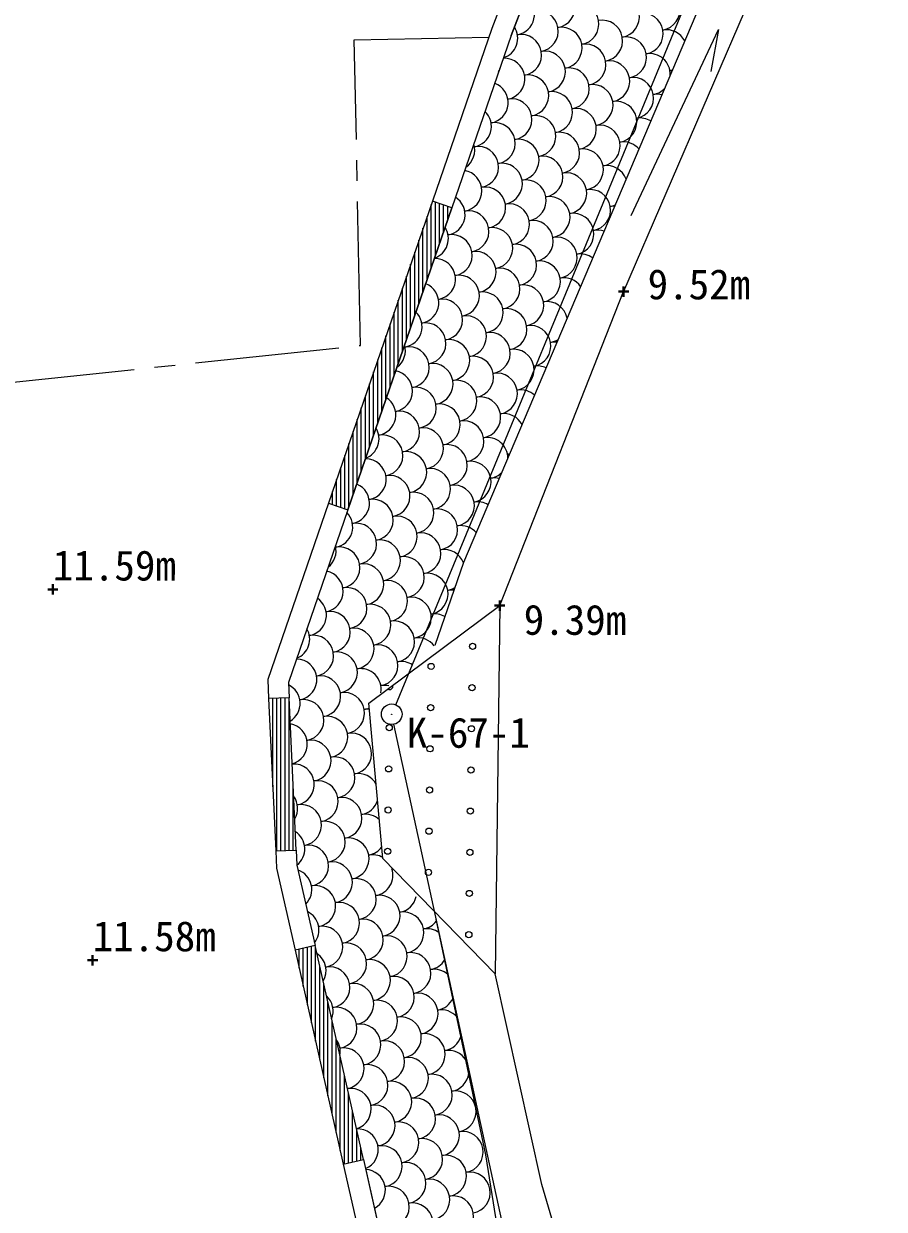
# Model space of a CAD drawing. Units: millimetres on the paper. Extents: x -403 to 403, y -279 to 279.
# Drawn here: x 109.5 to 151.4, y -116.3 to -58.7 of the extents above; entities that cross this region are included whole.
import ezdxf
from ezdxf.enums import TextEntityAlignment as Align

# ---------------------------------------------------------------- set-up
doc = ezdxf.new("R2010")
doc.units = ezdxf.units.MM
doc.linetypes.add('USER3', pattern=[10, 7, -1, 1, -1])
doc.layers.add('0-0_0', color=7, linetype='Continuous')
for name, color, linetype, lineweight in [('0-1_1', 7, 'Continuous', 18), ('0-A_10', 1, 'Continuous', 18), ('0-C_12', 3, 'Continuous', 40)]:
    doc.layers.add(name, color=color, linetype=linetype, lineweight=lineweight)
doc.styles.add('ＭＳ ゴシック', font='')
doc.styles.get('ＭＳ ゴシック').set_extended_font_data('MS Gothic')

msp = doc.modelspace()

# ---------------------------------------------------------------- linework, layer by layer
at = {"layer": '0-1_1'}
for p, q in [((151.361, -42.377), (138.686, -71.733)), ((139.051, -68.036), (143.298, -58.997)), ((143.298, -58.997), (142.933, -61.035)), ((129.338, -70.568), (129.338, -67.496)), ((129.538, -69.987), (129.538, -67.385)), ((129.738, -69.406), (129.738, -67.454)), ((129.938, -68.825), (129.938, -67.523)), ((130.138, -68.244), (130.138, -67.592)), ((130.338, -67.664), (130.338, -67.661)), ((129.138, -71.149), (129.138, -68.077)), ((128.938, -71.73), (128.938, -68.658)), ((128.738, -72.31), (128.738, -69.239)), ((128.538, -72.891), (128.538, -69.82)), ((128.338, -73.472), (128.338, -70.4)), ((128.138, -74.053), (128.138, -70.981)), ((127.938, -74.634), (127.938, -71.562)), ((132.671, -86.984), (138.686, -71.733)), ((127.738, -75.215), (127.738, -72.143)), ((127.538, -75.796), (127.538, -72.724)), ((127.338, -76.376), (127.338, -73.305)), ((127.137, -76.957), (127.138, -73.886)), ((126.937, -77.538), (126.938, -74.466)), ((126.737, -78.119), (126.738, -75.047)), ((126.537, -78.7), (126.538, -75.628)), ((126.337, -79.281), (126.338, -76.209)), ((126.137, -79.862), (126.137, -76.79)), ((125.937, -80.442), (125.937, -77.371)), ((125.737, -81.023), (125.737, -77.952)), ((125.537, -81.604), (125.537, -78.532)), ((125.337, -82.185), (125.337, -79.113)), ((125.137, -82.29), (125.137, -79.694)), ((124.937, -82.221), (124.937, -80.275)), ((124.737, -82.152), (124.737, -80.856)), ((124.537, -82.083), (124.537, -81.437)), ((121.634, -95.78), (121.635, -91.494)), ((121.834, -98.901), (121.835, -91.485)), ((122.034, -98.891), (122.035, -91.476)), ((122.234, -98.882), (122.235, -91.466)), ((122.434, -98.873), (122.435, -91.478)), ((126.987, -99.27), (126.311, -91.722)), ((122.634, -98.863), (122.634, -95.757)), ((126.987, -99.27), (132.439, -104.864)), ((123.117, -105.487), (123.118, -103.626)), ((123.317, -106.373), (123.318, -103.581)), ((123.517, -107.259), (123.518, -103.535)), ((123.717, -108.145), (123.718, -103.604)), ((122.918, -104.601), (122.918, -103.671)), ((123.917, -109.03), (123.918, -104.49)), ((124.117, -109.916), (124.117, -105.376)), ((124.317, -110.802), (124.317, -106.262)), ((124.517, -111.688), (124.517, -107.147)), ((124.717, -112.573), (124.717, -108.033)), ((124.917, -113.459), (124.917, -108.919)), ((125.117, -114.106), (125.117, -109.805)), ((125.317, -114.061), (125.317, -110.69)), ((125.517, -114.016), (125.517, -111.576)), ((125.717, -113.971), (125.717, -112.462)), ((125.917, -113.926), (125.917, -113.348)), ((126.041, -113.898), (126.921, -117.796))]:
    msp.add_line(p, q, dxfattribs=at)
for points in [[(142.473, -30.271), (142.394, -33.165), (141.227, -37.936), (139.58, -42.727), (138.258, -46.172), (134.546, -55.84), (133.223, -59.285), (130.339, -67.661), (125.284, -82.34), (122.399, -90.717), (122.434, -91.457)], [(133.223, -59.285), (134.546, -55.84), (138.258, -46.172), (139.58, -42.727), (141.227, -37.936), (142.394, -33.165), (142.473, -30.271)], [(147.188, -46.518), (130.914, -84.889), (129.508, -88.927)], [(133.612, -55.482), (132.284, -58.943), (129.393, -67.335)], [(133.223, -59.285), (130.339, -67.661), (125.284, -82.34), (122.399, -90.717), (122.434, -91.457)], [(124.338, -82.015), (121.391, -90.572), (121.435, -91.503), (121.78, -98.903), (121.818, -99.732), (122.718, -103.716), (125.065, -114.118), (125.932, -117.956), (126.629, -124.973), (126.467, -125.892), (125.125, -133.513), (124.957, -134.464), (124.493, -135.607)], [(126.311, -91.722), (132.671, -86.984), (132.439, -104.864)], [(122.779, -98.857), (122.813, -99.597), (123.693, -103.496)], [(122.779, -98.857), (122.813, -99.597), (123.693, -103.496)], [(133.645, -124.006), (132, -113.657), (129.576, -102.213)], [(136.395, -126.636), (135.793, -118.795), (134.711, -115.107), (132.439, -104.864)], [(126.041, -113.898), (126.921, -117.796)]]:
    msp.add_lwpolyline(points, dxfattribs=at)
at = {"layer": '0-1_1', "linetype": 'USER3'}
for points in [[(125.902, -74.348), (125.599, -59.497), (132.131, -59.364)], [(1.045, -110.025), (-1.449, -87.832), (125.902, -74.348)]]:
    msp.add_lwpolyline(points, dxfattribs=at)
at = {"layer": '0-1_1'}
for points in [[(125.284, -82.34), (130.339, -67.661), (129.393, -67.335), (124.338, -82.015)], [(122.779, -98.857), (122.434, -91.457), (121.435, -91.503), (121.78, -98.903)], [(126.041, -113.898), (123.693, -103.496), (122.718, -103.716), (125.065, -114.118)]]:
    msp.add_lwpolyline(points, close=True, dxfattribs=at)
for centre in [(131.347, -88.967), (129.334, -89.941), (131.321, -90.967), (129.308, -91.941), (127.296, -92.915), (131.295, -92.967), (129.282, -93.941), (127.27, -94.915), (131.269, -94.967), (129.257, -95.941), (127.244, -96.915), (131.243, -96.967), (129.231, -97.941), (127.218, -98.915), (131.217, -98.966), (129.205, -99.94), (131.192, -100.966), (131.166, -102.966)]:
    msp.add_circle(centre, 0.15, dxfattribs=at)
for centre, radius, start, end in [((135.327, -57.921), 1, 279.9452, 99.9452), ((133.357, -58.267), 1, 279.9452, 55.06396), ((138.454, -58.388), 1, 279.9452, 99.9452), ((140.424, -58.043), 1, 279.9452, 99.9452), ((134.514, -59.079), 1, 279.9452, 99.9452), ((136.484, -58.734), 1, 279.9452, 99.9452), ((137.642, -59.546), 1, 279.9452, 99.9452), ((139.612, -59.2), 1, 279.9452, 99.9452), ((132.544, -59.424), 1, 287.64268, 33.25234), ((133.702, -60.237), 1, 279.9452, 99.9452), ((135.672, -59.891), 1, 279.9452, 99.9452), ((140.769, -60.013), 1, 27.23634, 99.9452), ((136.83, -60.704), 1, 279.9452, 99.9452), ((138.8, -60.358), 1, 279.9452, 99.9452), ((132.89, -61.394), 1, 279.9452, 92.78496), ((134.86, -61.049), 1, 279.9452, 99.9452), ((139.957, -61.17), 1, 357.69127, 99.9452), ((131.732, -60.582), 1, 332.07765, 349.91699), ((136.017, -61.861), 1, 279.9452, 99.9452), ((137.987, -61.516), 1, 279.9452, 99.9452), ((140.769, -60.013), 1, 279.9452, 286.79687), ((141.115, -61.983), 1, 93.58987, 99.9452), ((132.077, -62.552), 1, 279.9452, 69.85827), ((134.047, -62.207), 1, 279.9452, 99.9452), ((139.145, -62.328), 1, 279.9452, 99.9452), ((135.205, -63.019), 1, 279.9452, 99.9452), ((137.175, -62.673), 1, 279.9452, 99.9452), ((139.957, -61.17), 1, 279.9452, 316.34195), ((140.303, -63.14), 1, 75.73549, 99.9452), ((133.235, -63.364), 1, 279.9452, 99.9452), ((138.333, -63.486), 1, 279.9452, 99.9452), ((131.265, -63.71), 1, 279.9452, 46.73434), ((134.393, -64.177), 1, 279.9452, 99.9452), ((136.363, -63.831), 1, 279.9452, 99.9452), ((139.49, -64.298), 1, 58.72747, 99.9452), ((132.423, -64.522), 1, 279.9452, 99.9452), ((137.52, -64.643), 1, 279.9452, 99.9452), ((133.581, -65.334), 1, 279.9452, 99.9452), ((135.55, -64.989), 1, 279.9452, 99.9452), ((138.678, -65.456), 1, 40.91759, 99.9452), ((130.453, -64.867), 1, 304.31612, 17.67852), ((131.611, -65.68), 1, 279.9452, 99.9452), ((136.708, -65.801), 1, 279.9452, 99.9452), ((132.768, -66.492), 1, 279.9452, 99.9452), ((134.738, -66.147), 1, 279.9452, 99.9452), ((137.866, -66.613), 1, 19.65198, 99.9452), ((130.798, -66.837), 1, 279.9452, 80.55591), ((135.896, -66.959), 1, 279.9452, 99.9452), ((131.956, -67.65), 1, 279.9452, 99.9452), ((133.926, -67.304), 1, 279.9452, 99.9452), ((137.054, -67.771), 1, 279.9452, 99.9452), ((129.986, -67.995), 1, 279.9452, 57.99501), ((135.084, -68.116), 1, 279.9452, 99.9452), ((131.144, -68.807), 1, 279.9452, 99.9452), ((133.114, -68.462), 1, 279.9452, 99.9452), ((136.241, -68.929), 1, 279.9452, 99.9452), ((138.211, -68.583), 1, 87.59618, 99.9452), ((137.866, -66.613), 1, 279.9452, 294.38123), ((134.271, -69.274), 1, 279.9452, 99.9452), ((129.174, -69.153), 1, 289.0246, 32.97003), ((130.331, -69.965), 1, 279.9452, 99.9452), ((132.301, -69.62), 1, 279.9452, 99.9452), ((135.429, -70.086), 1, 279.9452, 99.9452), ((137.399, -69.741), 1, 70.21265, 99.9452), ((133.459, -70.432), 1, 279.9452, 99.9452), ((129.519, -71.123), 1, 279.9452, 91.60647), ((131.489, -70.777), 1, 279.9452, 99.9452), ((134.617, -71.244), 1, 279.9452, 99.9452), ((136.587, -70.899), 1, 53.12991, 99.9452), ((132.647, -71.59), 1, 279.9452, 99.9452), ((128.707, -72.28), 1, 279.9452, 68.75905), ((130.677, -71.935), 1, 279.9452, 99.9452), ((133.804, -72.402), 1, 279.9452, 99.9452), ((135.774, -72.056), 1, 34.62129, 99.9452), ((131.835, -72.747), 1, 279.9452, 99.9452), ((129.865, -73.093), 1, 279.9452, 99.9452), ((132.992, -73.559), 1, 279.9452, 99.9452), ((134.962, -73.214), 1, 10.76213, 99.9452), ((127.895, -73.438), 1, 279.9452, 45.52331), ((131.022, -73.905), 1, 279.9452, 99.9452), ((129.052, -74.25), 1, 279.9452, 99.9452), ((134.15, -74.372), 1, 279.9452, 99.9452), ((130.21, -75.063), 1, 279.9452, 99.9452), ((132.18, -74.717), 1, 279.9452, 99.9452), ((134.962, -73.214), 1, 279.9452, 303.27109), ((135.308, -75.184), 1, 81.83012, 99.9452), ((127.082, -74.596), 1, 306.1972, 15.79744), ((128.24, -75.408), 1, 279.9452, 99.9452), ((133.338, -75.529), 1, 279.9452, 99.9452), ((129.398, -76.22), 1, 279.9452, 99.9452), ((131.368, -75.875), 1, 279.9452, 99.9452), ((134.495, -76.342), 1, 64.7195, 99.9452), ((127.428, -76.566), 1, 279.9452, 79.44347), ((132.525, -76.687), 1, 279.9452, 99.9452), ((128.585, -77.378), 1, 279.9452, 99.9452), ((130.555, -77.033), 1, 279.9452, 99.9452), ((133.683, -77.499), 1, 47.39319, 99.9452), ((126.616, -77.723), 1, 279.9452, 56.86473), ((131.713, -77.845), 1, 279.9452, 99.9452), ((127.773, -78.536), 1, 279.9452, 99.9452), ((129.743, -78.19), 1, 279.9452, 99.9452), ((132.871, -78.657), 1, 27.84894, 99.9452), ((130.901, -79.002), 1, 279.9452, 99.9452), ((125.803, -78.881), 1, 290.4331, 31.56153), ((126.961, -79.693), 1, 279.9452, 99.9452), ((128.931, -79.348), 1, 279.9452, 99.9452), ((132.059, -79.815), 1, 358.99163, 99.9452), ((130.089, -80.16), 1, 279.9452, 99.9452), ((126.149, -80.851), 1, 279.9452, 90.43703), ((128.119, -80.506), 1, 279.9452, 99.9452), ((131.246, -80.972), 1, 279.9452, 99.9452), ((133.216, -80.627), 1, 94.11983, 99.9452), ((132.871, -78.657), 1, 279.9452, 286.18427), ((129.276, -81.318), 1, 279.9452, 99.9452), ((132.059, -79.815), 1, 279.9452, 315.04159), ((125.336, -82.009), 1, 279.9452, 67.65901), ((127.306, -81.663), 1, 279.9452, 99.9452), ((130.434, -82.13), 1, 279.9452, 99.9452), ((132.404, -81.785), 1, 76.21421, 99.9452), ((128.464, -82.475), 1, 279.9452, 99.9452), ((126.494, -82.821), 1, 279.9452, 99.9452), ((129.622, -83.288), 1, 279.9452, 99.9452), ((131.592, -82.942), 1, 59.20505, 99.9452), ((124.524, -83.166), 1, 279.9452, 44.29995), ((127.652, -83.633), 1, 279.9452, 99.9452), ((125.682, -83.979), 1, 279.9452, 99.9452), ((128.809, -84.445), 1, 279.9452, 99.9452), ((130.779, -84.1), 1, 41.44298, 99.9452), ((126.84, -84.791), 1, 279.9452, 99.9452), ((123.712, -84.324), 1, 308.1717, 13.82293), ((124.87, -85.136), 1, 279.9452, 99.9452), ((127.997, -85.603), 1, 279.9452, 99.9452), ((129.967, -85.258), 1, 20.20612, 99.9452), ((126.027, -85.949), 1, 279.9452, 99.9452), ((124.057, -86.294), 1, 279.9452, 78.33422), ((127.185, -86.761), 1, 279.9452, 99.9452), ((129.155, -86.415), 1, 279.9452, 99.9452), ((125.215, -87.106), 1, 279.9452, 99.9452), ((129.967, -85.258), 1, 279.9452, 301.40627), ((130.313, -87.228), 1, 82.409, 99.9452), ((123.245, -87.452), 1, 279.9452, 55.7288), ((126.373, -87.918), 1, 279.9452, 99.9452), ((128.343, -87.573), 1, 279.9452, 99.9452), ((124.403, -88.264), 1, 279.9452, 99.9452), ((129.5, -88.385), 1, 60.12263, 99.9452), ((122.433, -88.609), 1, 291.87068, 30.12396), ((125.56, -89.076), 1, 279.9452, 99.9452), ((127.53, -88.731), 1, 279.9452, 99.9452), ((123.59, -89.422), 1, 279.9452, 99.9452), ((128.688, -89.543), 1, 36.82199, 99.9452), ((124.748, -90.234), 1, 279.9452, 99.9452), ((126.718, -89.888), 1, 279.9452, 99.9452), ((122.778, -90.579), 1, 279.9452, 89.27596), ((127.876, -90.701), 1, 56.30345, 99.9452), ((123.936, -91.392), 1, 279.9452, 99.9452), ((125.906, -91.046), 1, 350.31748, 99.9452), ((121.966, -91.737), 1, 301.37784, 63.96216), ((127.063, -91.858), 1, 77.89417, 99.9452), ((127.322, -90.915), 0.15, 233.49286, 19.87335), ((123.124, -92.549), 1, 279.9452, 99.9452), ((125.094, -92.204), 1, 279.9452, 99.9452), ((126.251, -93.016), 1, 85.04571, 99.9452), ((125.906, -91.046), 1, 279.9452, 295.18948), ((124.281, -93.361), 1, 279.9452, 99.9452), ((122.311, -93.707), 1, 285.7948, 79.5452), ((125.439, -94.174), 1, 279.9452, 99.9452), ((123.469, -94.519), 1, 279.9452, 99.9452), ((124.627, -95.331), 1, 279.9452, 99.9452), ((122.657, -95.677), 1, 279.9452, 94.17119), ((123.814, -96.489), 1, 279.9452, 99.9452), ((125.784, -96.144), 1, 28.35208, 99.9452), ((121.844, -96.835), 1, 329.71693, 35.62308), ((123.002, -97.647), 1, 279.9452, 99.9452), ((124.972, -97.301), 1, 279.9452, 99.9452), ((125.784, -96.144), 1, 279.9452, 341.88424), ((126.13, -98.114), 1, 46.4753, 99.9452), ((124.16, -98.459), 1, 279.9452, 99.9452), ((122.19, -98.804), 1, 308.53276, 56.80724), ((125.317, -99.271), 1, 279.9452, 99.9452), ((123.348, -99.617), 1, 279.9452, 99.9452), ((126.13, -98.114), 1, 279.9452, 323.76102), ((124.505, -100.429), 1, 279.9452, 99.9452), ((126.475, -100.084), 1, 59.50504, 99.9452), ((122.535, -100.774), 1, 314.75261, 70.68519), ((126.475, -100.084), 1, 279.9452, 18.52195), ((123.693, -101.587), 1, 279.9452, 99.9452), ((125.663, -101.241), 1, 279.9452, 99.9452), ((126.821, -102.054), 1, 279.9452, 99.9452), ((127.633, -100.896), 1, 279.9452, 347.4186), ((122.881, -102.744), 1, 321.56277, 63.87502), ((124.851, -102.399), 1, 279.9452, 99.9452), ((127.978, -102.866), 1, 279.9452, 99.9452), ((126.008, -103.211), 1, 279.9452, 99.9452), ((128.791, -101.708), 1, 279.9452, 323.55154), ((124.038, -103.557), 1, 279.9452, 99.9452), ((127.166, -104.023), 1, 279.9452, 99.9452), ((129.136, -103.678), 1, 54.72686, 99.9452), ((125.196, -104.369), 1, 279.9452, 99.9452), ((123.226, -104.714), 1, 329.10318, 56.33461), ((126.354, -105.181), 1, 279.9452, 99.9452), ((128.324, -104.836), 1, 279.9452, 99.9452), ((129.136, -103.678), 1, 279.9452, 329.19152), ((124.384, -105.527), 1, 279.9452, 99.9452), ((129.481, -105.648), 1, 48.40684, 99.9452), ((125.541, -106.339), 1, 279.9452, 99.9452), ((127.511, -105.993), 1, 279.9452, 99.9452), ((123.572, -106.684), 1, 337.88034, 47.55745), ((128.669, -106.806), 1, 279.9452, 99.9452), ((124.729, -107.497), 1, 279.9452, 99.9452), ((126.699, -107.151), 1, 279.9452, 99.9452), ((129.481, -105.648), 1, 279.9452, 335.51153), ((127.857, -107.963), 1, 279.9452, 99.9452), ((129.827, -107.618), 1, 40.95126, 99.9452), ((125.887, -108.309), 1, 279.9452, 99.9452), ((123.917, -108.654), 1, 349.289, 36.14879), ((127.045, -109.121), 1, 279.9452, 99.9452), ((129.015, -108.776), 1, 279.9452, 99.9452), ((129.827, -107.618), 1, 279.9452, 342.96711), ((125.075, -109.466), 1, 280.83409, 99.9452), ((130.172, -109.588), 1, 31.05488, 99.9452), ((126.232, -110.279), 1, 279.9452, 99.9452), ((128.202, -109.933), 1, 279.9452, 99.9452), ((129.36, -110.746), 1, 279.9452, 99.9452), ((130.172, -109.588), 1, 279.9452, 352.8635), ((125.42, -111.436), 1, 286.38215, 99.05564), ((127.39, -111.091), 1, 279.9452, 99.9452), ((130.518, -111.558), 1, 279.9452, 99.9452), ((128.548, -111.903), 1, 279.9452, 99.9452), ((126.578, -112.249), 1, 279.9452, 99.9452), ((129.705, -112.716), 1, 279.9452, 99.9452), ((127.735, -113.061), 1, 279.9452, 99.9452), ((125.765, -113.406), 1, 291.96495, 93.47284), ((128.893, -113.873), 1, 279.9452, 99.9452), ((130.863, -113.528), 1, 279.9452, 99.9452), ((126.923, -114.219), 1, 279.9452, 99.9452), ((130.051, -114.685), 1, 279.9452, 99.9452), ((126.111, -115.376), 1, 297.63811, 87.79968), ((128.081, -115.031), 1, 279.9452, 99.9452), ((131.208, -115.498), 1, 279.9452, 99.9452), ((129.238, -115.843), 1, 279.9452, 99.9452), ((127.269, -116.189), 1, 279.9452, 99.9452), ((130.396, -116.655), 1, 279.9452, 99.9452), ((128.426, -117.001), 1, 279.9452, 99.9452)]:
    msp.add_arc(centre, radius, start, end, dxfattribs=at)
at = {"layer": '0-A_10'}
for p, q in [((127.61, -91.798), (148.103, -42.262)), ((135.136, -127.665), (127.526, -92.749))]:
    msp.add_line(p, q, dxfattribs=at)
for radius in [0.5, 0.01]:
    msp.add_circle((127.419, -92.26), radius, dxfattribs=at)
at = {"layer": '0-C_12'}
for p, q in [((138.436, -71.733), (138.936, -71.733)), ((138.686, -71.983), (138.686, -71.483)), ((110.695, -86.2), (111.195, -86.2)), ((110.945, -86.45), (110.945, -85.95)), ((132.671, -87.234), (132.671, -86.734)), ((132.421, -86.984), (132.921, -86.984)), ((112.63, -104.21), (113.13, -104.21)), ((112.88, -104.46), (112.88, -103.96))]:
    msp.add_line(p, q, dxfattribs=at)

# ---------------------------------------------------------------- texts
at = {"layer": '0-0_0', "style": 'ＭＳ ゴシック'}
msp.add_text('K-67-1', height=1.466, dxfattribs=at).set_placement((128.153, -94.33), align=Align.BOTTOM_LEFT)
at = {"layer": '0-C_12', "color": 7, "style": 'ＭＳ ゴシック'}
for s, p in [('9.52m', (139.856, -72.545)), ('11.59m', (110.945, -86.2)), ('9.39m', (133.832, -88.842)), ('11.58m', (112.88, -104.21))]:
    msp.add_text(s, height=1.466, rotation=359.919, dxfattribs=at).set_placement(p, align=Align.BOTTOM_LEFT)

doc.saveas('drawing.dxf')
